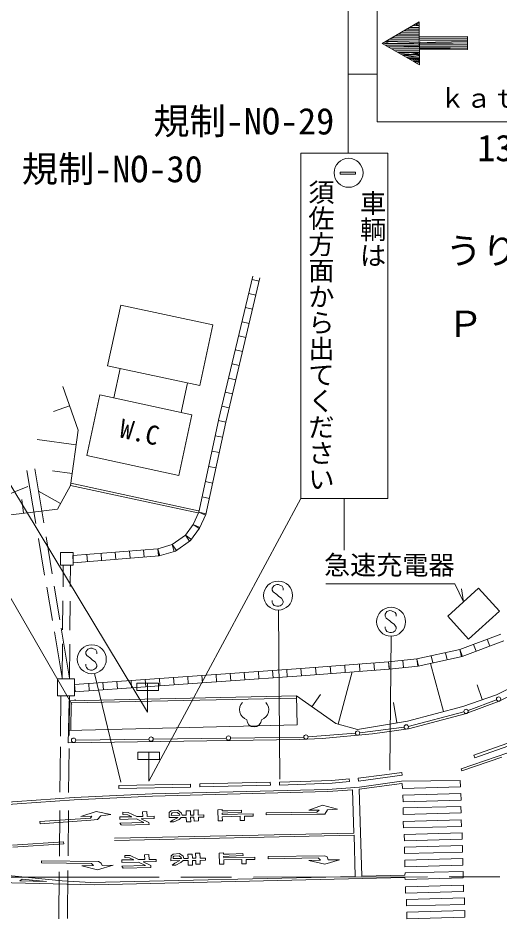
# Model space of a CAD drawing. Units: millimetres, scale not verified. Extents: x 40000 to 680000, y 20000 to 380000.
# Drawn here: x 511262 to 544500, y 285129 to 347297 of the extents above; entities that cross this region are included whole.
import ezdxf
from ezdxf.enums import TextEntityAlignment as Align

# ---------------------------------------------------------------- set-up
doc = ezdxf.new("R2010")
doc.units = ezdxf.units.MM
doc.header["$LTSCALE"] = 1000
doc.linetypes.add('CHAIN', pattern=[18.5, 12, -1.5, 3.5, -1.5])
for name, color, linetype, lineweight in [('M-BGD', 7, 'Continuous', 13), ('M-BMK', 2, 'CHAIN', 13), ('M-STR-HTXT', 7, 'Continuous', 13), ('M-STR-STRC', 7, 'Continuous', 13), ('M-TTL', 7, 'Continuous', 13)]:
    doc.layers.add(name, color=color, linetype=linetype, lineweight=lineweight)
doc.styles.add('@ＭＳ ゴシック', font='')
doc.styles.add('ＭＳ ゴシック', font='')
doc.styles.get('@ＭＳ ゴシック').set_extended_font_data('@MS Gothic')
doc.styles.get('ＭＳ ゴシック').set_extended_font_data('MS Gothic')

msp = doc.modelspace()

# ---------------------------------------------------------------- linework, layer by layer
at = {"layer": 'M-BGD'}
for p, q in [((525097, 319537), (527459, 329487)), ((525583, 319421), (527946, 329372)), ((527893, 329148), (527406, 329264)), ((527662, 328175), (527175, 328291)), ((517441, 323306), (518341, 327493)), ((518341, 327493), (524689, 326129)), ((527431, 327202), (526944, 327318)), ((524689, 326129), (523790, 321941)), ((527200, 326229), (526713, 326345)), ((526969, 325256), (526482, 325372)), ((526738, 324283), (526251, 324399)), ((523790, 321941), (517441, 323306)), ((526507, 323310), (526020, 323426)), ((518312, 323118), (517873, 321079)), ((522956, 322120), (522517, 320081)), ((526276, 322337), (525789, 322453)), ((514347, 321876), (515404, 318853)), ((526045, 321364), (525558, 321480)), ((516005, 317100), (516905, 321287)), ((516905, 321287), (523253, 319923)), ((513700, 320155), (514813, 320544)), ((525814, 320392), (525327, 320507)), ((523253, 319923), (522353, 315736)), ((508128, 319403), (520196, 299404)), ((523741, 313198), (525094, 319526)), ((524218, 313036), (525583, 319421)), ((525583, 319421), (525094, 319526)), ((515404, 318853), (514880, 315050)), ((525358, 318367), (524869, 318471)), ((512575, 318215), (515265, 317845)), ((522353, 315736), (516005, 317100)), ((525132, 317312), (524643, 317417)), ((511864, 316076), (512492, 312407)), ((512424, 316187), (513038, 312474)), ((513642, 316063), (514994, 315877)), ((524907, 316257), (524418, 316362)), ((514912, 315197), (523703, 313299)), ((524681, 315203), (524192, 315307)), ((511935, 314977), (510242, 314274)), ((512680, 314639), (514194, 313805)), ((514880, 315050), (513974, 313405)), ((514880, 315050), (523672, 313152)), ((511528, 314085), (511645, 313121)), ((524456, 314148), (523967, 314253)), ((513974, 313405), (510766, 313014)), ((523341, 312359), (523741, 313198)), ((524193, 312982), (523741, 313198)), ((524230, 313093), (523741, 313198)), ((523774, 312106), (524218, 313036)), ((522808, 311603), (523341, 312359)), ((523166, 311244), (523774, 312106)), ((523750, 312071), (523341, 312359)), ((523792, 312144), (523341, 312359)), ((513199, 311501), (513621, 308946)), ((521904, 310966), (522808, 311603)), ((523096, 311194), (522808, 311603)), ((523216, 311315), (522808, 311603)), ((512668, 311377), (513099, 308859)), ((520901, 310678), (521904, 310966)), ((522042, 310485), (521904, 310966)), ((522192, 310557), (521904, 310966)), ((522123, 310509), (523166, 311244)), ((515063, 310410), (514185, 310407)), ((514185, 310407), (514189, 309538)), ((515031, 310200), (520901, 310678)), ((515067, 309541), (515063, 310410)), ((516050, 309782), (516009, 310280)), ((517028, 309861), (516988, 310360)), ((518007, 309941), (517966, 310439)), ((518985, 310021), (518944, 310519)), ((519963, 310100), (519922, 310599)), ((520941, 310180), (520901, 310678)), ((521039, 310198), (520901, 310678)), ((520991, 310184), (522123, 310509)), ((515072, 309702), (515031, 310200)), ((515072, 309702), (520991, 310184)), ((514189, 309538), (515067, 309541)), ((514365, 308054), (514378, 309538)), ((514866, 308070), (514878, 309540)), ((513240, 308032), (513636, 305717)), ((513761, 308095), (514143, 305782)), ((540896, 306019), (543022, 307952)), ((543022, 307952), (544457, 306372)), ((514340, 305084), (514357, 307085)), ((514840, 305067), (514857, 307069)), ((542331, 304440), (540896, 306019)), ((544457, 306372), (542331, 304440)), ((513767, 304949), (514312, 301764)), ((514241, 305190), (514812, 301738)), ((541743, 303714), (544551, 304782)), ((514311, 301708), (514332, 304114)), ((514811, 301706), (514832, 304099)), ((541886, 303234), (544765, 304329)), ((542857, 303603), (542679, 304070)), ((543793, 303959), (543615, 304426)), ((538775, 303073), (541743, 303714)), ((540859, 303012), (540754, 303500)), ((541849, 303226), (541743, 303714)), ((541921, 303247), (541743, 303714)), ((530770, 302412), (536821, 302876)), ((535850, 302300), (535812, 302798)), ((536821, 302876), (538775, 303073)), ((536859, 302377), (536821, 302876)), ((536871, 302378), (536821, 302876)), ((537848, 302477), (537798, 302974)), ((538825, 302575), (538775, 303073)), ((538880, 302584), (538775, 303073)), ((538853, 302578), (541886, 303234)), ((539711, 302764), (540599, 299442)), ((539870, 302798), (539764, 303287)), ((515164, 301302), (530770, 302412)), ((527879, 301705), (527843, 302204)), ((528854, 301775), (528819, 302273)), ((529830, 301844), (529794, 302343)), ((530805, 301913), (530770, 302412)), ((530808, 301914), (530770, 302412)), ((530807, 301913), (536865, 302377)), ((531817, 301991), (531778, 302489)), ((532825, 302068), (532787, 302567)), ((534317, 302182), (533349, 298568)), ((533834, 302145), (533795, 302644)), ((534842, 302223), (534804, 302721)), ((536865, 302377), (538853, 302578)), ((513984, 300520), (513988, 301709)), ((513988, 301709), (515166, 301705)), ((515166, 301705), (515161, 300516)), ((515162, 300800), (530807, 301913)), ((519099, 301081), (519063, 301579)), ((520074, 301150), (520039, 301649)), ((521050, 301219), (521014, 301718)), ((522025, 301289), (521990, 301787)), ((523001, 301358), (522965, 301857)), ((523976, 301428), (523941, 301926)), ((524952, 301497), (524916, 301996)), ((525928, 301566), (525892, 302065)), ((526903, 301636), (526868, 302135)), ((546456, 301678), (544256, 300602)), ((515196, 300803), (515161, 301302)), ((516172, 300872), (516136, 301371)), ((517147, 300942), (517112, 301440)), ((518123, 301011), (518087, 301510)), ((519446, 301404), (520946, 301404)), ((519446, 301404), (519446, 300904)), ((519446, 300904), (520946, 300904)), ((520196, 301404), (520196, 299404)), ((520946, 301404), (520946, 300904)), ((542931, 301284), (543283, 300266)), ((546711, 301283), (544447, 300155)), ((515161, 300516), (513984, 300520)), ((514188, 297737), (514213, 300519)), ((514779, 300181), (530458, 300518)), ((514789, 297784), (514813, 300517)), ((514927, 300034), (530461, 300368)), ((515227, 300241), (515180, 300279)), ((530458, 300518), (530517, 298516)), ((533180, 298613), (530458, 300518)), ((532130, 300620), (531533, 299766)), ((544256, 300602), (541930, 299798)), ((514752, 298134), (514779, 300181)), ((514902, 298132), (514927, 300034)), ((537157, 300063), (537389, 298660)), ((541930, 299798), (538133, 298783)), ((544447, 300155), (542094, 299293)), ((544268, 300253), (542303, 299504)), ((542018, 299413), (538179, 298420)), ((542094, 299293), (538199, 298258)), ((530517, 298516), (514752, 298134)), ((534679, 298212), (533180, 298613)), ((538133, 298783), (534679, 298212)), ((514731, 297284), (514752, 298134)), ((534527, 297941), (531267, 297695)), ((535717, 297897), (532232, 297580)), ((537885, 298363), (534825, 297971)), ((538199, 298258), (535717, 297897)), ((530674, 297504), (514731, 297284)), ((520286, 297537), (515246, 297469)), ((525627, 297609), (520586, 297541)), ((530968, 297682), (525927, 297614)), ((532232, 297580), (530674, 297504)), ((544969, 297234), (542701, 296430)), ((514154, 293874), (514182, 296998)), ((514754, 293852), (514781, 296903)), ((545033, 296595), (541813, 295498)), ((545045, 297049), (542768, 296241)), ((544635, 296301), (541862, 295356)), ((542768, 296241), (542701, 296430)), ((541813, 295498), (541862, 295356)), ((532907, 294688), (529287, 294562)), ((534103, 294805), (532907, 294688)), ((534122, 294606), (534103, 294805)), ((536546, 295081), (534712, 294845)), ((534738, 294646), (534712, 294845)), ((536572, 294883), (534738, 294646)), ((537721, 295244), (536546, 295081)), ((537748, 295046), (536572, 294883)), ((537709, 294632), (541758, 294691)), ((537748, 295046), (537721, 295244)), ((541758, 294691), (541771, 294241)), ((518213, 294337), (523159, 294434)), ((518217, 294137), (518213, 294337)), ((523163, 294234), (518217, 294137)), ((532611, 294068), (520521, 293763)), ((523159, 294434), (523163, 294234)), ((523807, 294443), (528661, 294563)), ((523811, 294243), (523807, 294443)), ((528666, 294363), (523811, 294243)), ((528661, 294563), (528666, 294363)), ((529294, 294362), (529287, 294562)), ((532920, 294489), (529294, 294362)), ((534807, 294231), (532611, 294068)), ((534122, 294606), (532920, 294489)), ((537729, 294484), (534790, 294078)), ((534967, 288074), (534790, 294078)), ((537709, 294632), (534807, 294231)), ((537773, 294132), (537763, 294488)), ((541771, 294241), (537773, 294132)), ((515136, 293502), (497396, 292286)), ((520521, 293763), (515136, 293502)), ((520527, 293613), (515145, 293352)), ((532619, 293918), (520527, 293613)), ((534341, 294046), (532619, 293918)), ((534429, 291060), (534341, 294046)), ((537803, 293669), (541800, 293778)), ((537815, 293219), (537803, 293669)), ((541800, 293778), (541813, 293328)), ((515145, 293352), (497406, 292136)), ((531319, 292638), (532264, 292979)), ((532264, 292979), (533306, 292698)), ((537813, 292787), (541810, 292896)), ((541813, 293328), (537815, 293219)), ((541810, 292896), (541823, 292446)), ((514114, 289467), (514142, 292613)), ((514714, 289491), (514742, 292613)), ((515584, 292197), (516653, 292551)), ((516362, 292223), (515584, 292197)), ((516263, 292090), (516362, 292223)), ((516653, 292551), (517671, 292327)), ((516976, 292253), (516740, 291994)), ((517671, 292327), (516976, 292253)), ((518501, 292488), (518495, 292339)), ((518495, 292339), (518829, 292325)), ((518501, 292488), (518866, 292474)), ((518829, 292325), (519116, 292186)), ((518866, 292474), (519448, 292192)), ((519448, 292192), (519876, 292200)), ((520157, 292538), (519858, 292521)), ((519876, 292200), (519858, 292521)), ((520176, 292205), (520157, 292538)), ((520176, 292205), (520660, 292213)), ((520660, 292213), (520662, 292063)), ((521675, 292126), (521689, 292465)), ((521689, 292465), (521832, 292591)), ((521831, 292279), (521836, 292395)), ((522419, 292286), (521831, 292279)), ((521832, 292591), (522284, 292631)), ((521836, 292395), (521894, 292446)), ((521894, 292446), (522240, 292476)), ((522240, 292476), (522396, 292359)), ((522284, 292631), (522524, 292450)), ((522396, 292359), (522419, 292286)), ((522524, 292450), (522577, 292288)), ((522863, 292292), (522577, 292288)), ((523158, 292588), (522858, 292583)), ((522863, 292292), (522858, 292583)), ((523163, 292296), (523158, 292588)), ((523391, 292299), (523163, 292296)), ((523377, 292641), (523677, 292654)), ((523391, 292299), (523377, 292641)), ((523677, 292654), (523692, 292303)), ((524066, 292308), (523692, 292303)), ((524066, 292308), (524068, 292158)), ((525034, 292666), (525333, 292678)), ((525063, 291896), (525034, 292666)), ((525333, 292678), (525337, 292580)), ((525337, 292580), (525727, 292596)), ((525343, 292430), (525733, 292446)), ((525343, 292430), (525347, 292337)), ((527487, 292382), (525347, 292337)), ((526588, 292213), (525352, 292187)), ((525727, 292596), (526676, 292635)), ((525733, 292446), (526683, 292485)), ((526591, 291924), (526588, 292213)), ((526683, 292485), (526676, 292635)), ((526888, 292215), (527488, 292220)), ((526888, 292215), (526891, 291926)), ((527487, 292382), (527488, 292220)), ((528380, 292458), (531862, 292506)), ((528382, 292308), (528380, 292458)), ((528382, 292308), (531864, 292356)), ((532025, 292634), (531319, 292638)), ((531862, 292506), (532025, 292634)), ((532432, 292372), (531864, 292356)), ((532611, 292655), (532432, 292372)), ((533306, 292698), (532611, 292655)), ((537825, 292337), (537813, 292787)), ((541823, 292446), (537825, 292337)), ((512768, 291850), (516263, 292090)), ((512778, 291700), (512768, 291850)), ((512778, 291700), (516273, 291940)), ((516740, 291994), (516273, 291940)), ((518285, 292172), (519116, 292186)), ((518288, 292022), (518285, 292172)), ((519930, 291792), (518286, 291742)), ((518377, 291615), (518286, 291742)), ((519438, 292030), (518288, 292000)), ((520297, 291653), (518392, 291595)), ((519438, 292030), (519930, 291792)), ((520662, 292063), (519764, 292039)), ((519764, 292039), (520295, 291782)), ((520295, 291782), (520297, 291653)), ((522308, 292135), (521683, 292127)), ((521762, 291832), (521950, 291957)), ((522016, 291822), (521762, 291832)), ((522308, 292135), (521950, 291957)), ((522369, 291998), (522016, 291822)), ((522516, 292138), (522369, 291998)), ((522865, 292142), (522516, 292138)), ((522871, 291826), (522865, 292142)), ((522871, 291826), (523171, 291831)), ((523398, 292149), (523165, 292146)), ((523171, 291831), (523165, 292146)), ((523408, 291886), (523398, 292149)), ((523708, 291898), (523408, 291886)), ((524068, 292158), (523698, 292153)), ((523698, 292153), (523708, 291898)), ((525363, 291907), (525063, 291896)), ((525352, 292187), (525363, 291907)), ((526891, 291926), (526591, 291924)), ((537834, 291862), (541832, 291971)), ((537846, 291412), (537834, 291862)), ((541832, 291971), (541844, 291521)), ((534429, 291060), (517911, 290700)), ((541844, 291521), (537846, 291412)), ((537893, 290968), (541890, 291077)), ((537905, 290518), (537893, 290968)), ((541890, 291077), (541902, 290627)), ((510884, 290224), (514402, 290463)), ((514402, 290463), (514413, 290314)), ((534434, 290910), (517915, 290550)), ((534518, 288063), (534434, 290910)), ((541902, 290627), (537905, 290518)), ((514413, 290314), (510894, 290074)), ((537908, 290088), (541906, 290197)), ((537920, 289638), (537908, 290088)), ((541918, 289747), (537920, 289638)), ((541906, 290197), (541918, 289747)), ((498356, 289305), (514314, 287764)), ((512878, 289148), (512876, 288998)), ((516822, 289089), (512878, 289148)), ((517003, 288975), (516822, 289089)), ((518413, 289202), (519244, 289216)), ((518416, 289052), (518413, 289202)), ((518629, 289518), (518623, 289369)), ((518623, 289369), (518957, 289355)), ((518629, 289518), (518994, 289504)), ((518957, 289355), (519244, 289216)), ((518994, 289504), (519576, 289222)), ((519576, 289222), (520004, 289230)), ((520791, 289093), (519892, 289069)), ((520285, 289568), (519986, 289551)), ((520004, 289230), (519986, 289551)), ((520305, 289235), (520285, 289568)), ((520305, 289235), (520788, 289243)), ((520788, 289243), (520791, 289093)), ((521800, 289145), (521813, 289484)), ((522432, 289154), (521808, 289146)), ((521813, 289484), (521957, 289610)), ((521956, 289298), (521960, 289414)), ((522544, 289305), (521956, 289298)), ((521957, 289610), (522409, 289650)), ((521960, 289414), (522019, 289465)), ((522019, 289465), (522364, 289495)), ((522432, 289154), (522074, 288976)), ((522364, 289495), (522520, 289378)), ((522409, 289650), (522648, 289469)), ((522640, 289157), (522493, 289017)), ((522520, 289378), (522544, 289305)), ((522990, 289161), (522640, 289157)), ((522648, 289469), (522701, 289307)), ((522987, 289311), (522701, 289307)), ((523282, 289607), (522982, 289602)), ((522987, 289311), (522982, 289602)), ((522995, 288845), (522990, 289161)), ((523287, 289315), (523282, 289607)), ((523516, 289318), (523287, 289315)), ((523522, 289168), (523290, 289165)), ((523295, 288850), (523290, 289165)), ((523502, 289660), (523801, 289673)), ((523516, 289318), (523502, 289660)), ((523533, 288905), (523522, 289168)), ((523801, 289673), (523816, 289322)), ((524190, 289327), (523816, 289322)), ((524192, 289177), (523822, 289172)), ((523822, 289172), (523832, 288917)), ((524190, 289327), (524192, 289177)), ((525133, 289680), (525433, 289692)), ((525163, 288910), (525133, 289680)), ((525433, 289692), (525437, 289594)), ((525437, 289594), (525827, 289610)), ((525443, 289444), (525833, 289460)), ((525443, 289444), (525446, 289351)), ((527587, 289396), (525446, 289351)), ((526688, 289227), (525452, 289201)), ((525452, 289201), (525463, 288921)), ((525827, 289610), (526776, 289649)), ((525833, 289460), (526782, 289499)), ((526690, 288938), (526688, 289227)), ((526782, 289499), (526776, 289649)), ((526988, 289229), (527588, 289234)), ((526988, 289229), (526990, 288940)), ((527587, 289396), (527588, 289234)), ((528518, 289430), (532405, 289495)), ((528520, 289280), (528518, 289430)), ((528520, 289280), (531974, 289338)), ((531320, 289159), (532115, 289192)), ((532421, 288901), (531320, 289159)), ((532115, 289192), (531981, 289331)), ((532405, 289495), (532574, 289423)), ((533423, 289221), (532421, 288901)), ((532574, 289423), (532656, 289211)), ((532656, 289211), (533423, 289221)), ((537936, 289183), (541934, 289292)), ((537948, 288733), (537936, 289183)), ((541934, 289292), (541946, 288842)), ((516336, 288947), (512876, 288998)), ((514676, 285153), (514705, 288466)), ((515660, 288802), (516465, 288823)), ((516733, 288528), (515660, 288802)), ((516465, 288823), (516336, 288947)), ((517834, 288833), (516733, 288528)), ((517054, 288810), (517003, 288975)), ((517834, 288833), (517054, 288810)), ((520059, 288822), (518414, 288772)), ((518505, 288645), (518414, 288772)), ((519566, 289060), (518416, 289030)), ((520425, 288683), (518520, 288625)), ((519566, 289060), (520059, 288822)), ((519892, 289069), (520424, 288812)), ((520424, 288812), (520425, 288683)), ((521886, 288851), (522074, 288976)), ((522141, 288841), (521886, 288851)), ((522493, 289017), (522141, 288841)), ((522995, 288845), (523295, 288850)), ((523832, 288917), (523533, 288905)), ((525463, 288921), (525163, 288910)), ((526990, 288940), (526690, 288938)), ((541946, 288842), (537948, 288733)), ((516508, 287492), (486166, 288205)), ((511540, 287882), (511397, 287762)), ((511540, 287882), (513220, 287719)), ((514075, 285129), (514105, 288393)), ((534518, 288063), (516288, 287637)), ((537934, 287993), (516508, 287492)), ((537931, 288143), (534967, 288074)), ((537931, 288143), (537960, 288304)), ((537972, 287854), (537934, 287993)), ((541957, 288413), (537960, 288304)), ((541970, 287963), (537972, 287854)), ((541957, 288413), (541970, 287963)), ((513220, 287719), (511397, 287762)), ((514314, 287764), (516288, 287637)), ((537980, 287358), (541978, 287467)), ((537993, 286908), (537980, 287358)), ((541978, 287467), (541990, 287017)), ((541990, 287017), (537993, 286908)), ((538048, 286477), (542046, 286586)), ((538061, 286027), (538048, 286477)), ((542058, 286136), (538061, 286027)), ((542046, 286586), (542058, 286136)), ((538069, 285594), (542066, 285703)), ((538081, 285144), (538069, 285594)), ((542066, 285703), (542079, 285253)), ((542079, 285253), (538081, 285144))]:
    msp.add_line(p, q, dxfattribs=at)
for centre in [(544408, 300306), (542163, 299450), (538034, 298382), (531118, 297684), (534677, 297952), (515096, 297467), (520436, 297539), (525777, 297611)]:
    msp.add_circle(centre, 150, dxfattribs=at)
for centre, radius, start, end in [((527265, 299570), 727, 135.79576, 252.2769), ((527823, 299570), 727, 287.7231, 44.20424), ((527544, 298877), 500, 180.00008, 359.99992)]:
    msp.add_arc(centre, radius, start, end, dxfattribs=at)
at = {"layer": 'M-BMK'}
msp.add_line((453491, 287947), (547724, 288044), dxfattribs=at)
at = {"layer": 'M-STR-STRC'}
for p, q in [((536038, 351130), (536038, 340130)), ((534038, 348677), (534038, 337967)), ((536385, 345533), (538932, 347023)), ((538932, 346916), (538684, 346858)), ((538949, 344073), (538932, 347023)), ((538936, 346313), (537706, 346306)), ((538935, 346420), (537891, 346414)), ((538934, 346536), (538091, 346531)), ((538934, 346652), (538290, 346648)), ((538933, 346772), (538498, 346769)), ((538857, 346806), (538662, 346865)), ((538933, 346823), (538703, 346770)), ((536864, 345672), (536553, 345534)), ((539052, 345614), (536633, 345678)), ((536676, 345703), (538902, 345716)), ((538939, 345842), (536892, 345829)), ((538938, 345949), (537077, 345938)), ((538937, 346069), (537284, 346059)), ((538937, 346189), (537491, 346180)), ((538938, 345998), (542260, 346018)), ((542261, 345933), (538938, 345907)), ((538939, 345838), (542261, 345858)), ((542262, 345678), (538940, 345612)), ((542262, 345739), (539004, 345713)), ((542265, 345118), (542260, 346018)), ((536385, 345533), (541274, 345562)), ((536385, 345533), (538949, 344073)), ((536549, 345534), (538549, 345534)), ((538941, 345434), (536583, 345420)), ((542263, 345581), (536677, 345535)), ((538942, 345348), (536763, 345318)), ((538942, 345306), (536807, 345293)), ((538943, 345177), (537030, 345166)), ((538943, 345049), (537254, 345039)), ((542264, 345306), (538208, 345282)), ((542265, 345197), (538753, 345176)), ((542263, 345477), (538850, 345457)), ((542264, 345374), (538932, 345354)), ((538942, 345223), (541073, 345236)), ((538943, 345098), (542265, 345118)), ((538944, 344960), (537432, 344937)), ((538944, 344907), (537500, 344898)), ((538886, 344757), (537601, 344840)), ((538945, 344757), (537760, 344750)), ((538838, 344906), (537881, 344681)), ((538887, 344598), (538020, 344714)), ((538946, 344598), (538036, 344593)), ((538947, 344494), (538159, 344523)), ((538947, 344453), (538289, 344449)), ((538948, 344184), (538453, 344450)), ((538945, 344820), (538543, 344837)), ((538873, 344294), (538592, 344451)), ((538945, 344681), (538622, 344755)), ((538947, 344339), (538670, 344505)), ((538828, 344142), (538485, 344337)), ((538948, 344294), (538565, 344292)), ((534038, 343432), (536038, 343432)), ((536038, 340130), (561038, 340130)), ((530761, 314138), (530761, 337967)), ((530761, 337967), (536761, 337967)), ((536761, 314138), (536761, 337967)), ((533486, 336521), (533486, 336671)), ((533486, 336671), (534533, 336671)), ((534533, 336521), (533486, 336521)), ((534533, 336671), (534533, 336521)), ((514984, 299949), (505535, 316236)), ((530761, 314138), (520275, 294642)), ((530761, 314138), (536761, 314138)), ((533761, 314138), (533761, 310573)), ((528916, 308142), (528792, 307957)), ((528792, 307957), (528795, 307826)), ((528795, 307826), (528858, 307697)), ((529108, 308208), (528916, 308142)), ((529230, 308205), (529108, 308208)), ((529480, 308086), (529230, 308205)), ((529543, 307955), (529480, 308086)), ((529543, 307826), (529543, 307955)), ((528858, 307697), (529114, 307515)), ((529114, 307515), (529243, 307383)), ((529243, 307383), (529422, 307267)), ((529422, 307267), (529548, 307067)), ((528795, 306978), (528792, 307099)), ((528835, 306875), (528795, 306978)), ((528919, 306764), (528835, 306875)), ((529106, 306704), (528919, 306764)), ((529240, 306704), (529106, 306704)), ((529340, 306733), (529240, 306704)), ((529482, 306825), (529340, 306733)), ((529543, 306957), (529482, 306825)), ((529548, 307067), (529543, 306957)), ((529322, 294776), (529217, 306445)), ((536704, 306338), (536580, 306154)), ((536580, 306154), (536583, 306022)), ((536583, 306022), (536646, 305893)), ((536646, 305893), (536901, 305711)), ((536896, 306404), (536704, 306338)), ((537017, 306401), (536896, 306404)), ((537267, 306283), (537017, 306401)), ((537330, 306151), (537267, 306283)), ((537330, 306022), (537330, 306151)), ((536583, 305174), (536580, 305295)), ((536901, 305711), (537030, 305580)), ((537030, 305580), (537209, 305464)), ((537209, 305464), (537336, 305264)), ((537336, 305264), (537330, 305153)), ((536622, 305072), (536583, 305174)), ((536706, 304961), (536622, 305072)), ((536893, 304900), (536706, 304961)), ((537028, 304900), (536893, 304900)), ((536896, 295409), (537000, 304641)), ((537128, 304929), (537028, 304900)), ((537270, 305022), (537128, 304929)), ((537330, 305153), (537270, 305022)), ((516067, 303746), (515943, 303561)), ((515943, 303561), (515946, 303430)), ((515946, 303430), (516009, 303301)), ((516259, 303812), (516067, 303746)), ((516381, 303809), (516259, 303812)), ((516631, 303690), (516381, 303809)), ((516694, 303559), (516631, 303690)), ((516694, 303430), (516694, 303559)), ((516009, 303301), (516265, 303119)), ((516265, 303119), (516394, 302987)), ((516394, 302987), (516573, 302871)), ((516573, 302871), (516699, 302671)), ((515946, 302582), (515943, 302703)), ((515986, 302479), (515946, 302582)), ((516070, 302369), (515986, 302479)), ((516257, 302308), (516070, 302369)), ((516391, 302308), (516257, 302308)), ((516491, 302337), (516391, 302308)), ((516633, 302429), (516491, 302337)), ((516694, 302561), (516633, 302429)), ((516699, 302671), (516694, 302561)), ((518363, 294560), (516542, 302067)), ((519525, 296642), (521025, 296642)), ((519525, 296642), (519525, 296142)), ((520275, 296642), (520275, 294642)), ((521025, 296642), (521025, 296142)), ((519525, 296142), (521025, 296142))]:
    msp.add_line(p, q, dxfattribs=at)
for centre in [(534061, 336617), (529200, 307445), (536987, 305641), (516351, 303049)]:
    msp.add_circle(centre, 1000, dxfattribs=at)
at = {"layer": 'M-TTL'}
for p, q in [((532490, 308254), (541386, 308254)), ((541386, 308254), (541984, 307008)), ((541984, 307008), (541858, 307915))]:
    msp.add_line(p, q, dxfattribs=at)

# ---------------------------------------------------------------- texts
at = {"layer": 'M-STR-HTXT', "style": 'ＭＳ ゴシック'}
msp.add_text('うり坊の郷', height=1833, dxfattribs=at).set_placement((540753, 329779), align=Align.BOTTOM_LEFT)
msp.add_text('Ｐ', height=1833, dxfattribs=at).set_placement((540868, 327110), align=Align.TOP_LEFT)
msp.add_text('W.C', height=1320, rotation=347.52, dxfattribs=at).set_placement((518102, 317988), align=Align.BOTTOM_LEFT)
at = {"layer": 'M-STR-STRC', "style": 'ＭＳ ゴシック'}
for s, height, p in [('ｋａｔａｍａｔａ', 1320, (540325, 340709)), ('規制-NO-29', 1833, (520590, 338712)), ('13-2-NO-12', 1833, (542928, 336865)), ('規制-NO-30', 1833, (511516, 335413))]:
    msp.add_text(s, height=height, dxfattribs=at).set_placement(p, align=Align.BOTTOM_LEFT)
at = {"layer": 'M-STR-STRC', "style": '@ＭＳ ゴシック'}
for s, p in [('須佐方面から出てください', (531106, 336198)), ('車輌は', (534669, 335428))]:
    msp.add_text(s, height=1320, rotation=270, dxfattribs=at).set_placement(p, align=Align.BOTTOM_LEFT)
at = {"layer": 'M-TTL', "style": 'ＭＳ ゴシック'}
msp.add_text('急速充電器', height=1320, dxfattribs=at).set_placement((532366, 308494), align=Align.BOTTOM_LEFT)

doc.saveas('drawing.dxf')
